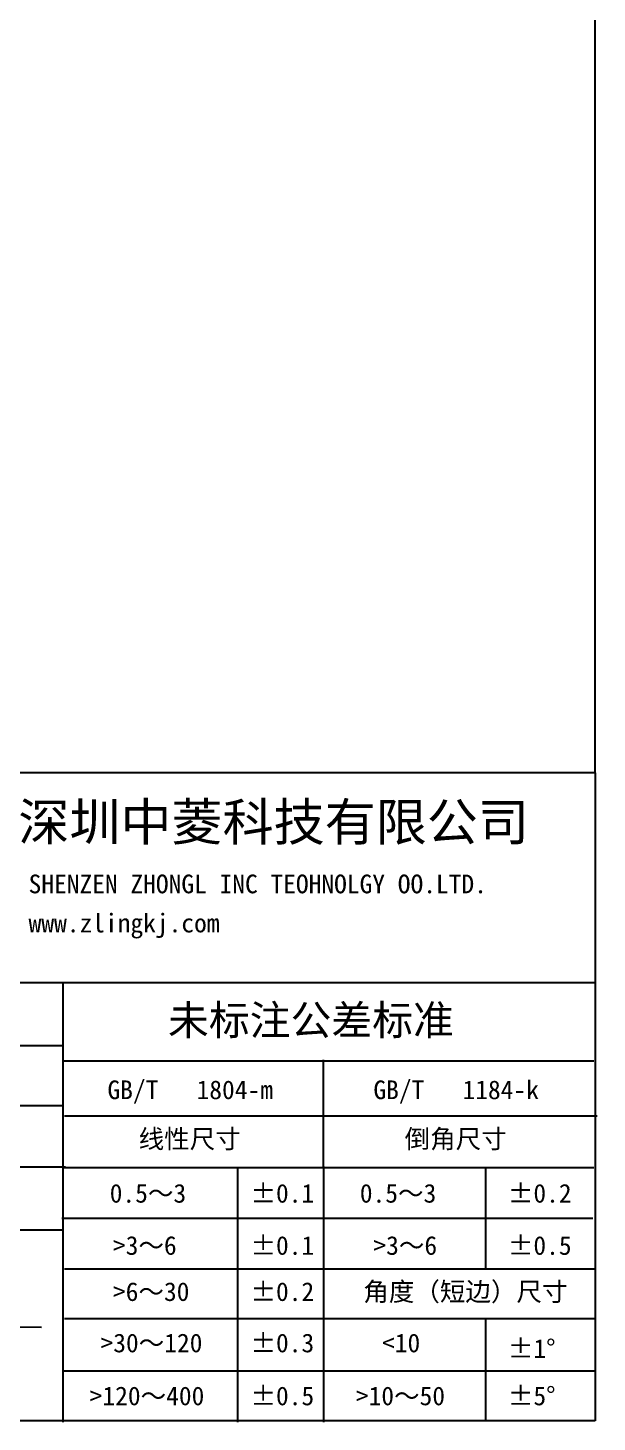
# Model space of a CAD drawing. Header units: millimetres. Extents: x 12 to 584, y 10 to 401.
# Drawn here: x 504 to 584.5, y 10 to 207.2 of the extents above; entities that cross this region are included whole.
import ezdxf

# ---------------------------------------------------------------- set-up
doc = ezdxf.new("R2010")
doc.units = ezdxf.units.MM
doc.header["$LTSCALE"] = 2
doc.layers.add('注释', color=4, linetype='Continuous')
doc.layers.add('草图直线', color=4, linetype='Continuous')
doc.styles.add('SLDTEXTSTYLE0', font='SIMHEI.TTF', dxfattribs={"bigfont": 'bigfont'})
doc.styles.add('SLDTEXTSTYLE1', font='SIMHEI.TTF')
doc.styles.add('SLDTEXTSTYLE2', font='SIMSUN.TTC')

# ---------------------------------------------------------------- blocks, each defined once
blk = doc.blocks.new('SW_NOTE_0')
at = {"layer": '注释', "color": 0, "char_height": 2.6458, "attachment_point": 1, "style": 'SLDTEXTSTYLE2'}
for s, insert in [('SHENZEN ZHONGL INC TEOHNOLGY OO.LTD.', (0, 3.08)), ('www.zlingkj.com', (0, -2.45))]:
    blk.add_mtext(s, dxfattribs=dict(at, insert=insert))

msp = doc.modelspace()

# ---------------------------------------------------------------- linework, layer by layer
at = {"layer": '草图直线'}
for p, q in [((584.2, 101.83), (584.2, 400.6)), ((584.2, 101.83), (224.2, 101.83)), ((584.2, 101.83), (584.2, 10.2)), ((464.2, 72.2), (584.2, 72.2)), ((508.91, 72.2), (508.91, 10)), ((464.2, 63.27), (508.91, 63.27)), ((545.76, 46.16), (545.76, 61.23)), ((508.91, 61.1), (584, 61.1)), ((464.21, 54.8), (508.92, 54.8)), ((509.16, 53.32), (584.46, 53.32)), ((464.58, 46.1), (509.29, 46.1)), ((508.91, 46.03), (584, 46.03)), ((533.62, 46.03), (533.62, 10)), ((545.76, 46.16), (545.76, 10)), ((568.69, 46.03), (568.69, 31.7)), ((508.78, 38.86), (583.87, 38.86)), ((464.2, 37.22), (508.9, 37.22)), ((509.16, 31.7), (584.26, 31.7)), ((509.16, 24.66), (584.26, 24.66)), ((568.69, 24.66), (568.69, 10.2)), ((485.3, 23.59), (505.9, 23.45)), ((509.04, 17.24), (584.13, 17.24)), ((584.2, 10.2), (224.2, 10.2))]:
    msp.add_line(p, q, dxfattribs=at)

# ---------------------------------------------------------------- block references
at = {"layer": '注释'}
msp.add_blockref('SW_NOTE_0', (504.08, 84.37), dxfattribs=at)

# ---------------------------------------------------------------- texts
at = {"layer": '注释', "attachment_point": 1}
for s, insert, char_height, style in [('深圳中菱科技有限公司', (502.63, 97.54), 5.292, 'SLDTEXTSTYLE0'), ('未标注公差标准', (523.79, 68.98), 4.233, 'SLDTEXTSTYLE0'), ('GB/T   1804-m', (515.23, 58.33), 2.6458, 'SLDTEXTSTYLE1'), ('GB/T   1184-k', (552.83, 58.33), 2.6458, 'SLDTEXTSTYLE1'), ('线性尺寸', (519.64, 51.39), 2.646, 'SLDTEXTSTYLE0'), ('倒角尺寸', (557.24, 51.39), 2.646, 'SLDTEXTSTYLE0'), ('0.5～3', (515.55, 43.69), 2.646, 'SLDTEXTSTYLE0'), ('±0.1', (535.46, 43.69), 2.646, 'SLDTEXTSTYLE1'), ('0.5～3', (550.91, 43.69), 2.646, 'SLDTEXTSTYLE0'), ('±0.2', (571.85, 43.69), 2.646, 'SLDTEXTSTYLE1'), ('>3～6', (516.01, 36.31), 2.646, 'SLDTEXTSTYLE0'), ('±0.1', (535.46, 36.31), 2.646, 'SLDTEXTSTYLE1'), ('>3～6', (552.83, 36.31), 2.646, 'SLDTEXTSTYLE0'), ('±0.5', (571.85, 36.31), 2.646, 'SLDTEXTSTYLE1'), ('>6～30', (516.01, 29.78), 2.646, 'SLDTEXTSTYLE0'), ('±0.2', (535.46, 29.78), 2.646, 'SLDTEXTSTYLE1'), ('角度（短边）尺寸', (551.4, 29.78), 2.646, 'SLDTEXTSTYLE0'), ('>30～120', (514.25, 22.52), 2.646, 'SLDTEXTSTYLE0'), ('±0.3', (535.46, 22.52), 2.646, 'SLDTEXTSTYLE1'), ('<10', (554.05, 22.52), 2.646, 'SLDTEXTSTYLE1'), ('±1°', (571.85, 21.73), 2.646, 'SLDTEXTSTYLE1'), ('>120～400', (512.72, 15.03), 2.646, 'SLDTEXTSTYLE0'), ('±0.5', (535.46, 15.03), 2.646, 'SLDTEXTSTYLE1'), ('>10～50', (550.35, 15.03), 2.646, 'SLDTEXTSTYLE0'), ('±5°', (571.85, 15.03), 2.646, 'SLDTEXTSTYLE1')]:
    msp.add_mtext(s, dxfattribs=dict(at, insert=insert, char_height=char_height, style=style))

doc.saveas('drawing.dxf')
